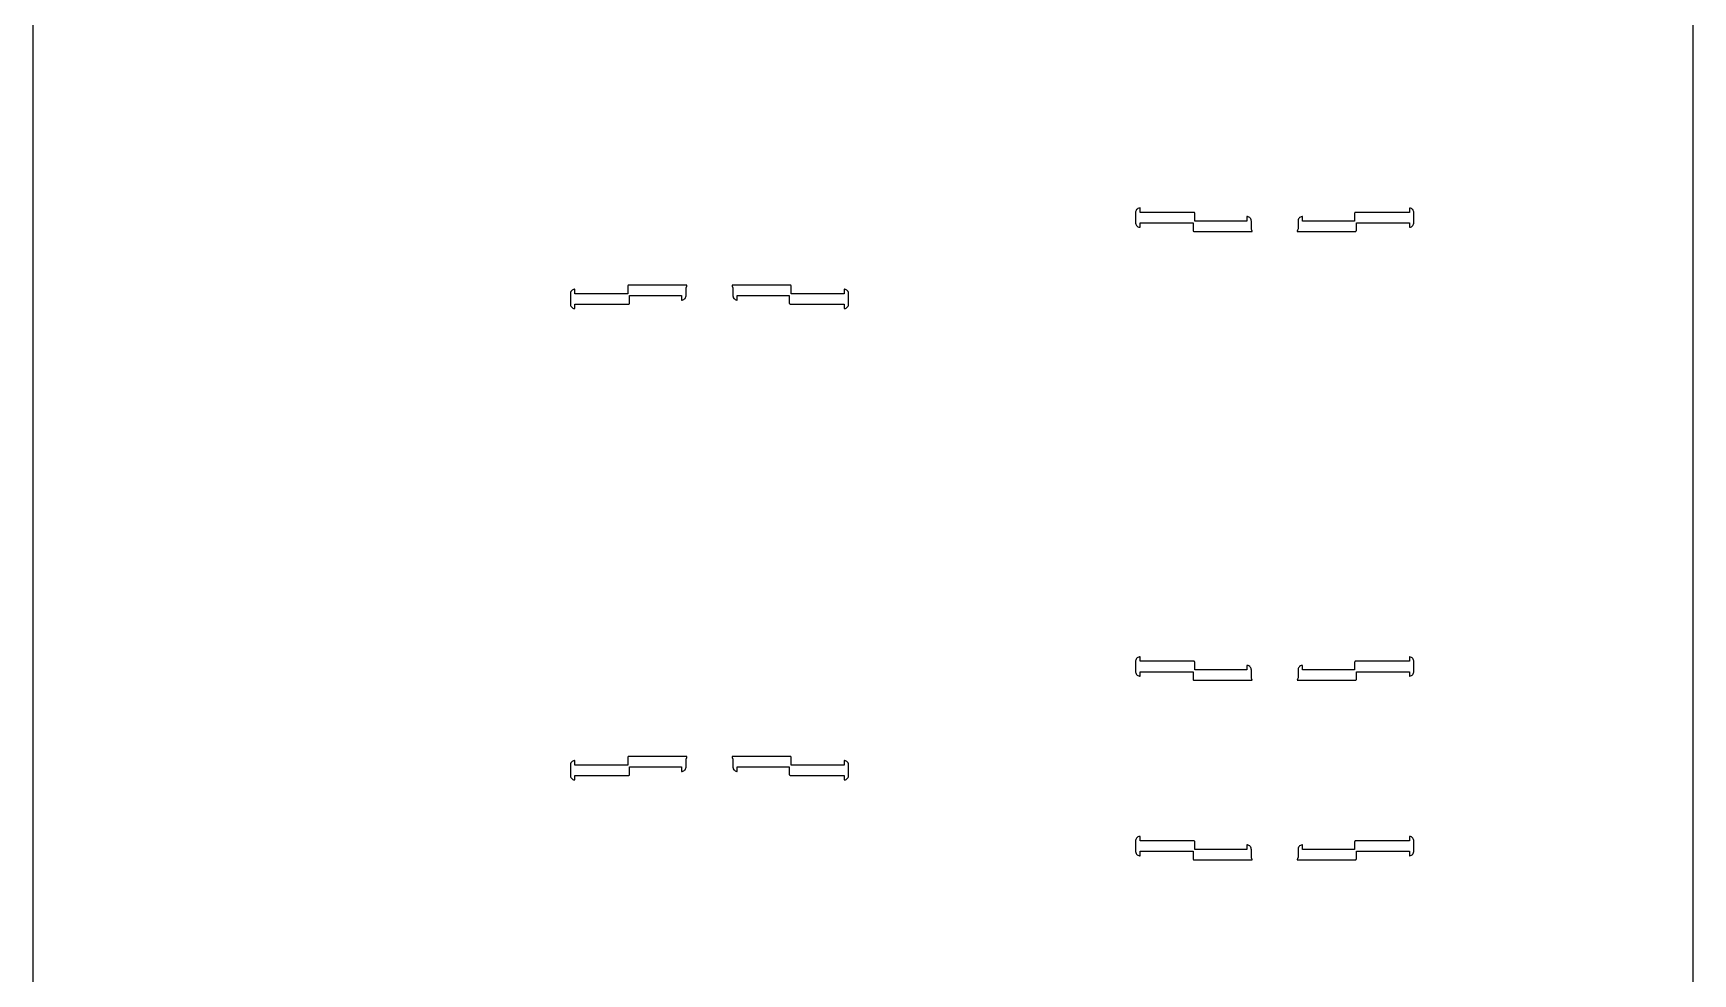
# Model space of a CAD drawing. Header units: millimetres. Extents: x 68 to 252, y 288 to 712.
# Drawn here: x 67.5 to 252.5, y 502.9 to 607.7 of the extents above; entities that cross this region are included whole.
import ezdxf

# ---------------------------------------------------------------- set-up
doc = ezdxf.new("R2010")
doc.units = ezdxf.units.MM

msp = doc.modelspace()

# ---------------------------------------------------------------- linework, layer by layer
for p, q in [((67.55, 287.55), (67.55, 712.45)), ((252.45, 712.45), (252.45, 287.55)), ((190.48, 588.03), (190.43, 587.95)), ((190.55, 588.1), (190.48, 588.03)), ((190.48, 588.03), (190.48, 588.03)), ((190.63, 588.16), (190.55, 588.1)), ((190.55, 588.1), (190.55, 588.1)), ((190.72, 588.19), (190.63, 588.16)), ((190.63, 588.16), (190.63, 588.16)), ((190.82, 588.21), (190.72, 588.19)), ((190.72, 588.19), (190.72, 588.19)), ((190.87, 588.22), (190.82, 588.21)), ((190.82, 588.21), (190.82, 588.21)), ((190.87, 587.72), (190.87, 588.22)), ((220.92, 588.21), (220.87, 588.22)), ((220.87, 588.22), (220.87, 587.72)), ((221.01, 588.19), (220.92, 588.21)), ((220.92, 588.21), (220.92, 588.21)), ((221.1, 588.16), (221.01, 588.19)), ((221.01, 588.19), (221.01, 588.19)), ((221.18, 588.1), (221.1, 588.16)), ((221.1, 588.16), (221.1, 588.16)), ((221.25, 588.03), (221.18, 588.1)), ((221.18, 588.1), (221.18, 588.1)), ((221.31, 587.95), (221.25, 588.03)), ((221.25, 588.03), (221.25, 588.03)), ((190.39, 587.86), (190.37, 587.77)), ((190.37, 587.77), (190.37, 587.77)), ((190.37, 587.77), (190.37, 587.72)), ((190.37, 587.72), (190.37, 586.57)), ((190.37, 586.57), (190.37, 586.52)), ((190.37, 586.52), (190.37, 586.52)), ((190.37, 586.52), (190.39, 586.42)), ((190.43, 587.95), (190.39, 587.86)), ((190.39, 587.86), (190.39, 587.86)), ((190.39, 586.42), (190.39, 586.42)), ((190.39, 586.42), (190.43, 586.33)), ((190.43, 587.95), (190.43, 587.95)), ((190.43, 586.33), (190.43, 586.33)), ((190.43, 586.33), (190.48, 586.25)), ((190.48, 586.25), (190.48, 586.25)), ((190.48, 586.25), (190.55, 586.18)), ((190.55, 586.18), (190.55, 586.18)), ((190.55, 586.18), (190.63, 586.12)), ((196.87, 587.72), (190.87, 587.72)), ((190.87, 586.07), (190.87, 586.56)), ((190.87, 586.56), (196.77, 586.56)), ((196.77, 586.56), (196.77, 585.71)), ((196.89, 587.72), (196.87, 587.72)), ((196.91, 587.71), (196.89, 587.72)), ((196.92, 587.7), (196.91, 587.71)), ((196.94, 587.69), (196.92, 587.7)), ((196.95, 587.67), (196.94, 587.69)), ((196.96, 587.66), (196.95, 587.67)), ((196.97, 587.64), (196.96, 587.66)), ((196.97, 587.62), (196.97, 587.64)), ((196.97, 586.76), (196.97, 587.62)), ((202.77, 586.76), (196.97, 586.76)), ((202.82, 587.26), (202.77, 587.26)), ((202.77, 587.26), (202.77, 586.76)), ((202.91, 587.24), (202.82, 587.26)), ((202.82, 587.26), (202.82, 587.26)), ((203, 587.2), (202.91, 587.24)), ((202.91, 587.24), (202.91, 587.24)), ((203.08, 587.15), (203, 587.2)), ((203, 587.2), (203, 587.2)), ((203.15, 587.08), (203.08, 587.15)), ((203.08, 587.15), (203.08, 587.15)), ((203.21, 587), (203.15, 587.08)), ((203.15, 587.08), (203.15, 587.08)), ((203.25, 586.91), (203.21, 587)), ((203.21, 587), (203.21, 587)), ((203.26, 586.81), (203.25, 586.91)), ((203.25, 586.91), (203.25, 586.91)), ((203.27, 586.76), (203.26, 586.81)), ((203.26, 586.81), (203.26, 586.81)), ((203.27, 585.88), (203.27, 586.76)), ((208.49, 586.91), (208.47, 586.81)), ((208.47, 586.81), (208.47, 586.81)), ((208.47, 586.81), (208.47, 586.76)), ((208.47, 586.76), (208.47, 585.88)), ((208.53, 587), (208.49, 586.91)), ((208.49, 586.91), (208.49, 586.91)), ((208.58, 587.08), (208.53, 587)), ((208.53, 587), (208.53, 587)), ((208.65, 587.15), (208.58, 587.08)), ((208.58, 587.08), (208.58, 587.08)), ((208.73, 587.2), (208.65, 587.15)), ((208.65, 587.15), (208.65, 587.15)), ((208.82, 587.24), (208.73, 587.2)), ((208.73, 587.2), (208.73, 587.2)), ((208.92, 587.26), (208.82, 587.24)), ((208.82, 587.24), (208.82, 587.24)), ((208.97, 587.26), (208.92, 587.26)), ((208.92, 587.26), (208.92, 587.26)), ((208.97, 586.76), (208.97, 587.26)), ((214.77, 586.76), (208.97, 586.76)), ((214.78, 587.66), (214.77, 587.64)), ((214.77, 587.64), (214.77, 587.62)), ((214.77, 587.62), (214.77, 586.76)), ((214.79, 587.67), (214.78, 587.66)), ((214.8, 587.69), (214.79, 587.67)), ((214.81, 587.7), (214.8, 587.69)), ((214.83, 587.71), (214.81, 587.7)), ((214.85, 587.72), (214.83, 587.71)), ((214.87, 587.72), (214.85, 587.72)), ((220.87, 587.72), (214.87, 587.72)), ((214.97, 585.71), (214.97, 586.56)), ((214.97, 586.56), (220.87, 586.56)), ((220.87, 586.56), (220.87, 586.07)), ((220.87, 586.56), (220.87, 586.56)), ((221.1, 586.12), (221.18, 586.18)), ((221.18, 586.18), (221.25, 586.25)), ((221.18, 586.18), (221.18, 586.18)), ((221.25, 586.25), (221.31, 586.33)), ((221.25, 586.25), (221.25, 586.25)), ((221.35, 587.86), (221.31, 587.95)), ((221.31, 587.95), (221.31, 587.95)), ((221.31, 586.33), (221.35, 586.42)), ((221.31, 586.33), (221.31, 586.33)), ((221.36, 587.77), (221.35, 587.86)), ((221.35, 587.86), (221.35, 587.86)), ((221.35, 586.42), (221.36, 586.52)), ((221.35, 586.42), (221.35, 586.42)), ((221.37, 587.72), (221.36, 587.77)), ((221.36, 587.77), (221.36, 587.77)), ((221.36, 586.52), (221.37, 586.57)), ((221.36, 586.52), (221.36, 586.52)), ((221.37, 586.57), (221.37, 587.72)), ((190.63, 586.12), (190.63, 586.12)), ((190.63, 586.12), (190.72, 586.09)), ((190.72, 586.09), (190.72, 586.09)), ((190.72, 586.09), (190.82, 586.07)), ((190.82, 586.07), (190.82, 586.07)), ((190.82, 586.07), (190.87, 586.07)), ((190.87, 586.07), (190.87, 586.07)), ((196.77, 585.71), (196.77, 585.69)), ((196.77, 585.69), (196.78, 585.67)), ((196.78, 585.67), (196.79, 585.66)), ((196.79, 585.66), (196.8, 585.64)), ((196.8, 585.64), (196.81, 585.63)), ((196.81, 585.63), (196.83, 585.62)), ((196.83, 585.62), (196.85, 585.61)), ((196.85, 585.61), (196.87, 585.61)), ((196.87, 585.61), (203.35, 585.61)), ((203.3, 585.82), (203.27, 585.88)), ((203.27, 585.88), (203.27, 585.88)), ((203.27, 585.88), (203.27, 585.88)), ((203.27, 585.88), (203.27, 585.88)), ((203.33, 585.73), (203.3, 585.82)), ((203.3, 585.82), (203.3, 585.82)), ((203.35, 585.63), (203.33, 585.73)), ((203.33, 585.73), (203.33, 585.73)), ((203.35, 585.61), (203.35, 585.63)), ((203.35, 585.63), (203.35, 585.63)), ((203.35, 585.61), (203.35, 585.61)), ((208.4, 585.73), (208.39, 585.63)), ((208.39, 585.63), (208.39, 585.63)), ((208.39, 585.63), (208.39, 585.61)), ((208.39, 585.61), (208.39, 585.61)), ((208.39, 585.61), (214.87, 585.61)), ((208.43, 585.82), (208.4, 585.73)), ((208.4, 585.73), (208.4, 585.73)), ((208.47, 585.88), (208.43, 585.82)), ((208.43, 585.82), (208.43, 585.82)), ((208.47, 585.88), (208.47, 585.88)), ((208.47, 585.88), (208.47, 585.88)), ((208.47, 585.88), (208.47, 585.88)), ((214.87, 585.61), (214.89, 585.61)), ((214.89, 585.61), (214.91, 585.62)), ((214.91, 585.62), (214.92, 585.63)), ((214.92, 585.63), (214.94, 585.64)), ((214.94, 585.64), (214.95, 585.66)), ((214.95, 585.66), (214.96, 585.67)), ((214.96, 585.67), (214.97, 585.69)), ((214.97, 585.69), (214.97, 585.71)), ((220.87, 586.07), (220.92, 586.07)), ((220.92, 586.07), (221.01, 586.09)), ((220.92, 586.07), (220.92, 586.07)), ((221.01, 586.09), (221.1, 586.12)), ((221.01, 586.09), (221.01, 586.09)), ((221.1, 586.12), (221.1, 586.12)), ((127.42, 578.8), (127.4, 578.71)), ((127.45, 578.9), (127.42, 578.8)), ((127.42, 578.8), (127.42, 578.8)), ((127.51, 578.98), (127.45, 578.9)), ((127.45, 578.9), (127.45, 578.9)), ((127.58, 579.05), (127.51, 578.98)), ((127.51, 578.98), (127.51, 578.98)), ((127.66, 579.1), (127.58, 579.05)), ((127.58, 579.05), (127.58, 579.05)), ((127.75, 579.14), (127.66, 579.1)), ((127.66, 579.1), (127.66, 579.1)), ((127.85, 579.16), (127.75, 579.14)), ((127.75, 579.14), (127.75, 579.14)), ((127.89, 579.16), (127.85, 579.16)), ((127.85, 579.16), (127.85, 579.16)), ((127.89, 578.66), (127.89, 579.16)), ((133.8, 579.53), (133.79, 579.51)), ((133.79, 579.51), (133.79, 578.66)), ((133.81, 579.57), (133.8, 579.55)), ((133.8, 579.55), (133.8, 579.53)), ((133.82, 579.58), (133.81, 579.57)), ((133.84, 579.6), (133.82, 579.58)), ((133.86, 579.61), (133.84, 579.6)), ((133.88, 579.61), (133.86, 579.61)), ((133.89, 579.61), (133.88, 579.61)), ((140.37, 579.61), (133.89, 579.61)), ((140.29, 579.34), (140.33, 579.41)), ((140.29, 578.46), (140.29, 579.34)), ((140.29, 579.34), (140.29, 579.34)), ((140.29, 579.34), (140.29, 579.34)), ((140.29, 579.34), (140.29, 579.34)), ((140.33, 579.41), (140.36, 579.5)), ((140.33, 579.41), (140.33, 579.41)), ((140.36, 579.5), (140.37, 579.59)), ((140.36, 579.5), (140.36, 579.5)), ((140.37, 579.59), (140.37, 579.61)), ((140.37, 579.61), (140.37, 579.61)), ((140.37, 579.59), (140.37, 579.59)), ((151.89, 579.61), (145.42, 579.61)), ((145.42, 579.61), (145.42, 579.61)), ((145.42, 579.61), (145.42, 579.59)), ((145.42, 579.59), (145.42, 579.59)), ((145.42, 579.59), (145.43, 579.5)), ((145.43, 579.5), (145.43, 579.5)), ((145.43, 579.5), (145.46, 579.41)), ((145.46, 579.41), (145.46, 579.41)), ((145.46, 579.41), (145.5, 579.34)), ((145.5, 579.34), (145.5, 579.34)), ((145.5, 579.34), (145.5, 579.34)), ((145.5, 579.34), (145.5, 579.34)), ((145.5, 579.34), (145.5, 578.46)), ((151.91, 579.61), (151.89, 579.61)), ((151.93, 579.61), (151.91, 579.61)), ((151.95, 579.6), (151.93, 579.61)), ((151.97, 579.58), (151.95, 579.6)), ((151.98, 579.57), (151.97, 579.58)), ((151.99, 579.55), (151.98, 579.57)), ((151.99, 579.53), (151.99, 579.55)), ((151.99, 579.51), (151.99, 579.53)), ((151.99, 578.66), (151.99, 579.51)), ((157.94, 579.16), (157.89, 579.16)), ((157.89, 579.16), (157.89, 578.66)), ((158.04, 579.14), (157.94, 579.16)), ((157.94, 579.16), (157.94, 579.16)), ((158.13, 579.1), (158.04, 579.14)), ((158.04, 579.14), (158.04, 579.14)), ((158.21, 579.05), (158.13, 579.1)), ((158.13, 579.1), (158.13, 579.1)), ((158.28, 578.98), (158.21, 579.05)), ((158.21, 579.05), (158.21, 579.05)), ((158.33, 578.9), (158.28, 578.98)), ((158.28, 578.98), (158.28, 578.98)), ((158.37, 578.8), (158.33, 578.9)), ((158.33, 578.9), (158.33, 578.9)), ((158.39, 578.71), (158.37, 578.8)), ((158.37, 578.8), (158.37, 578.8)), ((127.4, 578.71), (127.4, 578.71)), ((127.4, 578.71), (127.4, 578.66)), ((127.4, 578.66), (127.4, 577.51)), ((127.4, 577.51), (127.4, 577.46)), ((127.4, 577.46), (127.4, 577.46)), ((127.4, 577.46), (127.42, 577.36)), ((127.42, 577.36), (127.42, 577.36)), ((127.42, 577.36), (127.45, 577.27)), ((127.45, 577.27), (127.45, 577.27)), ((127.45, 577.27), (127.51, 577.19)), ((127.51, 577.19), (127.51, 577.19)), ((127.51, 577.19), (127.58, 577.12)), ((127.58, 577.12), (127.58, 577.12)), ((127.58, 577.12), (127.66, 577.07)), ((127.66, 577.07), (127.66, 577.07)), ((127.66, 577.07), (127.75, 577.03)), ((127.75, 577.03), (127.75, 577.03)), ((127.75, 577.03), (127.85, 577.01)), ((127.85, 577.01), (127.85, 577.01)), ((127.85, 577.01), (127.89, 577.01)), ((133.79, 578.66), (127.89, 578.66)), ((127.89, 577.01), (127.89, 577.51)), ((127.89, 577.51), (133.89, 577.51)), ((127.89, 577.01), (127.89, 577.01)), ((133.89, 577.51), (133.91, 577.51)), ((133.91, 577.51), (133.93, 577.52)), ((133.93, 577.52), (133.95, 577.53)), ((133.95, 577.53), (133.97, 577.54)), ((133.97, 577.54), (133.98, 577.55)), ((133.98, 577.55), (133.99, 577.57)), ((133.99, 577.61), (133.99, 578.46)), ((133.99, 578.46), (139.79, 578.46)), ((133.99, 577.59), (133.99, 577.61)), ((133.99, 577.57), (133.99, 577.59)), ((139.79, 578.46), (139.79, 577.96)), ((139.79, 577.96), (139.84, 577.96)), ((139.84, 577.96), (139.94, 577.98)), ((139.84, 577.96), (139.84, 577.96)), ((139.94, 577.98), (140.03, 578.02)), ((139.94, 577.98), (139.94, 577.98)), ((140.03, 578.02), (140.11, 578.08)), ((140.03, 578.02), (140.03, 578.02)), ((140.11, 578.08), (140.18, 578.14)), ((140.11, 578.08), (140.11, 578.08)), ((140.18, 578.14), (140.23, 578.23)), ((140.18, 578.14), (140.18, 578.14)), ((140.23, 578.23), (140.27, 578.32)), ((140.23, 578.23), (140.23, 578.23)), ((140.27, 578.32), (140.29, 578.41)), ((140.27, 578.32), (140.27, 578.32)), ((140.29, 578.41), (140.29, 578.46)), ((140.29, 578.41), (140.29, 578.41)), ((145.5, 578.46), (145.5, 578.41)), ((145.5, 578.41), (145.5, 578.41)), ((145.5, 578.41), (145.52, 578.32)), ((145.52, 578.32), (145.52, 578.32)), ((145.52, 578.32), (145.55, 578.23)), ((145.55, 578.23), (145.55, 578.23)), ((145.55, 578.23), (145.61, 578.14)), ((145.61, 578.14), (145.61, 578.14)), ((145.61, 578.14), (145.68, 578.08)), ((145.68, 578.08), (145.68, 578.08)), ((145.68, 578.08), (145.76, 578.02)), ((145.76, 578.02), (145.76, 578.02)), ((145.76, 578.02), (145.85, 577.98)), ((145.85, 577.98), (145.85, 577.98)), ((145.85, 577.98), (145.95, 577.96)), ((145.95, 577.96), (145.95, 577.96)), ((145.95, 577.96), (145.99, 577.96)), ((145.99, 577.96), (145.99, 578.46)), ((145.99, 578.46), (151.79, 578.46)), ((151.79, 578.46), (151.79, 577.61)), ((151.79, 577.61), (151.8, 577.59)), ((151.8, 577.59), (151.8, 577.57)), ((151.8, 577.57), (151.81, 577.55)), ((151.81, 577.55), (151.82, 577.54)), ((151.82, 577.54), (151.84, 577.53)), ((151.84, 577.53), (151.86, 577.52)), ((151.86, 577.52), (151.88, 577.51)), ((151.88, 577.51), (151.89, 577.51)), ((151.89, 577.51), (157.89, 577.51)), ((157.89, 578.66), (151.99, 578.66)), ((157.89, 577.51), (157.89, 577.01)), ((157.89, 577.51), (157.89, 577.51)), ((157.89, 577.01), (157.94, 577.01)), ((157.94, 577.01), (158.04, 577.03)), ((157.94, 577.01), (157.94, 577.01)), ((158.04, 577.03), (158.13, 577.07)), ((158.04, 577.03), (158.04, 577.03)), ((158.13, 577.07), (158.21, 577.12)), ((158.13, 577.07), (158.13, 577.07)), ((158.21, 577.12), (158.28, 577.19)), ((158.21, 577.12), (158.21, 577.12)), ((158.28, 577.19), (158.33, 577.27)), ((158.28, 577.19), (158.28, 577.19)), ((158.33, 577.27), (158.37, 577.36)), ((158.33, 577.27), (158.33, 577.27)), ((158.37, 577.36), (158.39, 577.46)), ((158.37, 577.36), (158.37, 577.36)), ((158.39, 578.66), (158.39, 578.71)), ((158.39, 578.71), (158.39, 578.71)), ((158.39, 577.51), (158.39, 578.66)), ((158.39, 577.46), (158.39, 577.51)), ((158.39, 577.46), (158.39, 577.46)), ((190.55, 538.1), (190.48, 538.03)), ((190.63, 538.16), (190.55, 538.1)), ((190.55, 538.1), (190.55, 538.1)), ((190.72, 538.19), (190.63, 538.16)), ((190.63, 538.16), (190.63, 538.16)), ((190.82, 538.21), (190.72, 538.19)), ((190.72, 538.19), (190.72, 538.19)), ((190.87, 538.22), (190.82, 538.21)), ((190.82, 538.21), (190.82, 538.21)), ((190.87, 537.72), (190.87, 538.22)), ((220.92, 538.21), (220.87, 538.22)), ((220.87, 538.22), (220.87, 537.72)), ((221.01, 538.19), (220.92, 538.21)), ((220.92, 538.21), (220.92, 538.21)), ((221.1, 538.16), (221.01, 538.19)), ((221.01, 538.19), (221.01, 538.19)), ((221.18, 538.1), (221.1, 538.16)), ((221.1, 538.16), (221.1, 538.16)), ((221.25, 538.03), (221.18, 538.1)), ((221.18, 538.1), (221.18, 538.1)), ((190.39, 537.86), (190.37, 537.77)), ((190.37, 537.77), (190.37, 537.77)), ((190.37, 537.77), (190.37, 537.72)), ((190.37, 537.72), (190.37, 536.57)), ((190.37, 536.57), (190.37, 536.52)), ((190.37, 536.52), (190.37, 536.52)), ((190.37, 536.52), (190.39, 536.42)), ((190.43, 537.95), (190.39, 537.86)), ((190.39, 537.86), (190.39, 537.86)), ((190.39, 536.42), (190.39, 536.42)), ((190.39, 536.42), (190.43, 536.33)), ((190.48, 538.03), (190.43, 537.95)), ((190.43, 537.95), (190.43, 537.95)), ((190.43, 536.33), (190.43, 536.33)), ((190.43, 536.33), (190.48, 536.25)), ((190.48, 538.03), (190.48, 538.03)), ((190.48, 536.25), (190.48, 536.25)), ((190.48, 536.25), (190.55, 536.18)), ((196.87, 537.72), (190.87, 537.72)), ((190.87, 536.07), (190.87, 536.56)), ((190.87, 536.56), (196.77, 536.56)), ((196.77, 536.56), (196.77, 535.71)), ((196.89, 537.72), (196.87, 537.72)), ((196.91, 537.71), (196.89, 537.72)), ((196.92, 537.7), (196.91, 537.71)), ((196.94, 537.69), (196.92, 537.7)), ((196.95, 537.67), (196.94, 537.69)), ((196.96, 537.66), (196.95, 537.67)), ((196.97, 537.64), (196.96, 537.66)), ((196.97, 537.62), (196.97, 537.64)), ((196.97, 536.76), (196.97, 537.62)), ((202.77, 536.76), (196.97, 536.76)), ((202.82, 537.26), (202.77, 537.26)), ((202.77, 537.26), (202.77, 536.76)), ((202.91, 537.24), (202.82, 537.26)), ((202.82, 537.26), (202.82, 537.26)), ((203, 537.2), (202.91, 537.24)), ((202.91, 537.24), (202.91, 537.24)), ((203.08, 537.15), (203, 537.2)), ((203, 537.2), (203, 537.2)), ((203.15, 537.08), (203.08, 537.15)), ((203.08, 537.15), (203.08, 537.15)), ((203.21, 537), (203.15, 537.08)), ((203.15, 537.08), (203.15, 537.08)), ((203.25, 536.91), (203.21, 537)), ((203.21, 537), (203.21, 537)), ((203.26, 536.81), (203.25, 536.91)), ((203.25, 536.91), (203.25, 536.91)), ((203.27, 536.76), (203.26, 536.81)), ((203.26, 536.81), (203.26, 536.81)), ((203.27, 535.88), (203.27, 536.76)), ((208.49, 536.91), (208.47, 536.81)), ((208.47, 536.81), (208.47, 536.81)), ((208.47, 536.81), (208.47, 536.76)), ((208.47, 536.76), (208.47, 535.88)), ((208.53, 537), (208.49, 536.91)), ((208.49, 536.91), (208.49, 536.91)), ((208.58, 537.08), (208.53, 537)), ((208.53, 537), (208.53, 537)), ((208.65, 537.15), (208.58, 537.08)), ((208.58, 537.08), (208.58, 537.08)), ((208.73, 537.2), (208.65, 537.15)), ((208.65, 537.15), (208.65, 537.15)), ((208.82, 537.24), (208.73, 537.2)), ((208.73, 537.2), (208.73, 537.2)), ((208.92, 537.26), (208.82, 537.24)), ((208.82, 537.24), (208.82, 537.24)), ((208.97, 537.26), (208.92, 537.26)), ((208.92, 537.26), (208.92, 537.26)), ((208.97, 536.76), (208.97, 537.26)), ((214.77, 536.76), (208.97, 536.76)), ((214.78, 537.66), (214.77, 537.64)), ((214.77, 537.64), (214.77, 537.62)), ((214.77, 537.62), (214.77, 536.76)), ((214.79, 537.67), (214.78, 537.66)), ((214.8, 537.69), (214.79, 537.67)), ((214.81, 537.7), (214.8, 537.69)), ((214.83, 537.71), (214.81, 537.7)), ((214.85, 537.72), (214.83, 537.71)), ((214.87, 537.72), (214.85, 537.72)), ((220.87, 537.72), (214.87, 537.72)), ((214.97, 535.71), (214.97, 536.56)), ((214.97, 536.56), (220.87, 536.56)), ((220.87, 536.56), (220.87, 536.07)), ((220.87, 536.56), (220.87, 536.56)), ((221.18, 536.18), (221.25, 536.25)), ((221.31, 537.95), (221.25, 538.03)), ((221.25, 538.03), (221.25, 538.03)), ((221.25, 536.25), (221.31, 536.33)), ((221.25, 536.25), (221.25, 536.25)), ((221.35, 537.86), (221.31, 537.95)), ((221.31, 537.95), (221.31, 537.95)), ((221.31, 536.33), (221.35, 536.42)), ((221.31, 536.33), (221.31, 536.33)), ((221.36, 537.77), (221.35, 537.86)), ((221.35, 537.86), (221.35, 537.86)), ((221.35, 536.42), (221.36, 536.52)), ((221.35, 536.42), (221.35, 536.42)), ((221.37, 537.72), (221.36, 537.77)), ((221.36, 537.77), (221.36, 537.77)), ((221.36, 536.52), (221.37, 536.57)), ((221.36, 536.52), (221.36, 536.52)), ((221.37, 536.57), (221.37, 537.72)), ((190.55, 536.18), (190.55, 536.18)), ((190.55, 536.18), (190.63, 536.12)), ((190.63, 536.12), (190.63, 536.12)), ((190.63, 536.12), (190.72, 536.09)), ((190.72, 536.09), (190.72, 536.09)), ((190.72, 536.09), (190.82, 536.07)), ((190.82, 536.07), (190.82, 536.07)), ((190.82, 536.07), (190.87, 536.07)), ((190.87, 536.07), (190.87, 536.07)), ((196.77, 535.71), (196.77, 535.69)), ((196.77, 535.69), (196.78, 535.67)), ((196.78, 535.67), (196.79, 535.66)), ((196.79, 535.66), (196.8, 535.64)), ((196.8, 535.64), (196.81, 535.63)), ((196.81, 535.63), (196.83, 535.62)), ((196.83, 535.62), (196.85, 535.61)), ((196.85, 535.61), (196.87, 535.61)), ((196.87, 535.61), (203.35, 535.61)), ((203.3, 535.82), (203.27, 535.88)), ((203.27, 535.88), (203.27, 535.88)), ((203.27, 535.88), (203.27, 535.88)), ((203.27, 535.88), (203.27, 535.88)), ((203.33, 535.73), (203.3, 535.82)), ((203.3, 535.82), (203.3, 535.82)), ((203.35, 535.63), (203.33, 535.73)), ((203.33, 535.73), (203.33, 535.73)), ((203.35, 535.61), (203.35, 535.63)), ((203.35, 535.63), (203.35, 535.63)), ((203.35, 535.61), (203.35, 535.61)), ((208.4, 535.73), (208.39, 535.63)), ((208.39, 535.63), (208.39, 535.63)), ((208.39, 535.63), (208.39, 535.61)), ((208.39, 535.61), (208.39, 535.61)), ((208.39, 535.61), (214.87, 535.61)), ((208.43, 535.82), (208.4, 535.73)), ((208.4, 535.73), (208.4, 535.73)), ((208.47, 535.88), (208.43, 535.82)), ((208.43, 535.82), (208.43, 535.82)), ((208.47, 535.88), (208.47, 535.88)), ((208.47, 535.88), (208.47, 535.88)), ((208.47, 535.88), (208.47, 535.88)), ((214.87, 535.61), (214.89, 535.61)), ((214.89, 535.61), (214.91, 535.62)), ((214.91, 535.62), (214.92, 535.63)), ((214.92, 535.63), (214.94, 535.64)), ((214.94, 535.64), (214.95, 535.66)), ((214.95, 535.66), (214.96, 535.67)), ((214.96, 535.67), (214.97, 535.69)), ((214.97, 535.69), (214.97, 535.71)), ((220.87, 536.07), (220.92, 536.07)), ((220.92, 536.07), (221.01, 536.09)), ((220.92, 536.07), (220.92, 536.07)), ((221.01, 536.09), (221.1, 536.12)), ((221.01, 536.09), (221.01, 536.09)), ((221.1, 536.12), (221.18, 536.18)), ((221.1, 536.12), (221.1, 536.12)), ((221.18, 536.18), (221.18, 536.18)), ((133.8, 527.03), (133.79, 527.01)), ((133.79, 527.01), (133.79, 526.16)), ((133.81, 527.07), (133.8, 527.05)), ((133.8, 527.05), (133.8, 527.03)), ((133.82, 527.08), (133.81, 527.07)), ((133.84, 527.1), (133.82, 527.08)), ((133.86, 527.11), (133.84, 527.1)), ((133.88, 527.11), (133.86, 527.11)), ((133.89, 527.11), (133.88, 527.11)), ((140.37, 527.11), (133.89, 527.11)), ((140.33, 526.91), (140.36, 527)), ((140.36, 527), (140.37, 527.09)), ((140.36, 527), (140.36, 527)), ((140.37, 527.09), (140.37, 527.11)), ((140.37, 527.11), (140.37, 527.11)), ((140.37, 527.11), (140.37, 527.11)), ((140.37, 527.09), (140.37, 527.09)), ((151.89, 527.11), (145.42, 527.11)), ((145.42, 527.11), (145.42, 527.11)), ((145.42, 527.11), (145.42, 527.09)), ((145.42, 527.09), (145.42, 527.09)), ((145.42, 527.09), (145.43, 527)), ((145.43, 527), (145.43, 527)), ((145.43, 527), (145.46, 526.91)), ((151.91, 527.11), (151.89, 527.11)), ((151.93, 527.11), (151.91, 527.11)), ((151.95, 527.1), (151.93, 527.11)), ((151.97, 527.08), (151.95, 527.1)), ((151.98, 527.07), (151.97, 527.08)), ((151.99, 527.05), (151.98, 527.07)), ((151.99, 527.03), (151.99, 527.05)), ((151.99, 527.01), (151.99, 527.03)), ((151.99, 526.16), (151.99, 527.01)), ((127.42, 526.3), (127.4, 526.21)), ((127.4, 526.21), (127.4, 526.21)), ((127.4, 526.21), (127.4, 526.16)), ((127.4, 526.16), (127.4, 525.01)), ((127.45, 526.4), (127.42, 526.3)), ((127.42, 526.3), (127.42, 526.3)), ((127.51, 526.48), (127.45, 526.4)), ((127.45, 526.4), (127.45, 526.4)), ((127.58, 526.55), (127.51, 526.48)), ((127.51, 526.48), (127.51, 526.48)), ((127.66, 526.6), (127.58, 526.55)), ((127.58, 526.55), (127.58, 526.55)), ((127.75, 526.64), (127.66, 526.6)), ((127.66, 526.6), (127.66, 526.6)), ((127.85, 526.66), (127.75, 526.64)), ((127.75, 526.64), (127.75, 526.64)), ((127.89, 526.66), (127.85, 526.66)), ((127.85, 526.66), (127.85, 526.66)), ((127.89, 526.16), (127.89, 526.66)), ((133.79, 526.16), (127.89, 526.16)), ((133.99, 525.11), (133.99, 525.96)), ((133.99, 525.96), (139.79, 525.96)), ((139.79, 525.96), (139.79, 525.46)), ((139.79, 525.46), (139.84, 525.46)), ((139.84, 525.46), (139.94, 525.48)), ((139.84, 525.46), (139.84, 525.46)), ((139.94, 525.48), (140.03, 525.52)), ((139.94, 525.48), (139.94, 525.48)), ((140.03, 525.52), (140.11, 525.58)), ((140.03, 525.52), (140.03, 525.52)), ((140.11, 525.58), (140.18, 525.64)), ((140.11, 525.58), (140.11, 525.58)), ((140.18, 525.64), (140.23, 525.73)), ((140.18, 525.64), (140.18, 525.64)), ((140.23, 525.73), (140.27, 525.82)), ((140.23, 525.73), (140.23, 525.73)), ((140.27, 525.82), (140.29, 525.91)), ((140.27, 525.82), (140.27, 525.82)), ((140.29, 526.84), (140.33, 526.91)), ((140.29, 525.96), (140.29, 526.84)), ((140.29, 526.84), (140.29, 526.84)), ((140.29, 526.84), (140.29, 526.84)), ((140.29, 526.84), (140.29, 526.84)), ((140.29, 525.91), (140.29, 525.96)), ((140.29, 525.91), (140.29, 525.91)), ((140.33, 526.91), (140.33, 526.91)), ((145.46, 526.91), (145.46, 526.91)), ((145.46, 526.91), (145.5, 526.84)), ((145.5, 526.84), (145.5, 526.84)), ((145.5, 526.84), (145.5, 526.84)), ((145.5, 526.84), (145.5, 526.84)), ((145.5, 526.84), (145.5, 525.96)), ((145.5, 525.96), (145.5, 525.91)), ((145.5, 525.91), (145.5, 525.91)), ((145.5, 525.91), (145.52, 525.82)), ((145.52, 525.82), (145.52, 525.82)), ((145.52, 525.82), (145.55, 525.73)), ((145.55, 525.73), (145.55, 525.73)), ((145.55, 525.73), (145.61, 525.64)), ((145.61, 525.64), (145.61, 525.64)), ((145.61, 525.64), (145.68, 525.58)), ((145.68, 525.58), (145.68, 525.58)), ((145.68, 525.58), (145.76, 525.52)), ((145.76, 525.52), (145.76, 525.52)), ((145.76, 525.52), (145.85, 525.48)), ((145.85, 525.48), (145.85, 525.48)), ((145.85, 525.48), (145.95, 525.46)), ((145.95, 525.46), (145.95, 525.46)), ((145.95, 525.46), (145.99, 525.46)), ((145.99, 525.46), (145.99, 525.96)), ((145.99, 525.96), (151.79, 525.96)), ((151.79, 525.96), (151.79, 525.11)), ((157.89, 526.16), (151.99, 526.16)), ((157.89, 526.66), (157.89, 526.16)), ((157.94, 526.66), (157.89, 526.66)), ((157.89, 526.66), (157.89, 526.66)), ((158.04, 526.64), (157.94, 526.66)), ((157.94, 526.66), (157.94, 526.66)), ((158.13, 526.6), (158.04, 526.64)), ((158.04, 526.64), (158.04, 526.64)), ((158.21, 526.55), (158.13, 526.6)), ((158.13, 526.6), (158.13, 526.6)), ((158.28, 526.48), (158.21, 526.55)), ((158.21, 526.55), (158.21, 526.55)), ((158.33, 526.4), (158.28, 526.48)), ((158.28, 526.48), (158.28, 526.48)), ((158.37, 526.3), (158.33, 526.4)), ((158.33, 526.4), (158.33, 526.4)), ((158.39, 526.21), (158.37, 526.3)), ((158.37, 526.3), (158.37, 526.3)), ((158.39, 526.16), (158.39, 526.21)), ((158.39, 526.21), (158.39, 526.21)), ((158.39, 525.01), (158.39, 526.16)), ((127.4, 525.01), (127.4, 524.96)), ((127.4, 524.96), (127.4, 524.96)), ((127.4, 524.96), (127.42, 524.86)), ((127.42, 524.86), (127.42, 524.86)), ((127.42, 524.86), (127.45, 524.77)), ((127.45, 524.77), (127.45, 524.77)), ((127.45, 524.77), (127.51, 524.69)), ((127.51, 524.69), (127.51, 524.69)), ((127.51, 524.69), (127.58, 524.62)), ((127.58, 524.62), (127.58, 524.62)), ((127.58, 524.62), (127.66, 524.57)), ((127.66, 524.57), (127.66, 524.57)), ((127.66, 524.57), (127.75, 524.53)), ((127.75, 524.53), (127.75, 524.53)), ((127.75, 524.53), (127.85, 524.51)), ((127.85, 524.51), (127.85, 524.51)), ((127.85, 524.51), (127.89, 524.51)), ((127.89, 524.51), (127.89, 525.01)), ((127.89, 525.01), (133.89, 525.01)), ((133.89, 525.01), (133.91, 525.01)), ((133.91, 525.01), (133.93, 525.02)), ((133.93, 525.02), (133.95, 525.03)), ((133.95, 525.03), (133.97, 525.04)), ((133.97, 525.04), (133.98, 525.05)), ((133.98, 525.05), (133.99, 525.07)), ((133.99, 525.09), (133.99, 525.11)), ((133.99, 525.07), (133.99, 525.09)), ((151.79, 525.11), (151.8, 525.09)), ((151.8, 525.09), (151.8, 525.07)), ((151.8, 525.07), (151.81, 525.05)), ((151.81, 525.05), (151.82, 525.04)), ((151.82, 525.04), (151.84, 525.03)), ((151.84, 525.03), (151.86, 525.02)), ((151.86, 525.02), (151.88, 525.01)), ((151.88, 525.01), (151.89, 525.01)), ((151.89, 525.01), (157.89, 525.01)), ((157.89, 525.01), (157.89, 524.51)), ((157.89, 524.51), (157.94, 524.51)), ((157.94, 524.51), (158.04, 524.53)), ((157.94, 524.51), (157.94, 524.51)), ((158.04, 524.53), (158.13, 524.57)), ((158.04, 524.53), (158.04, 524.53)), ((158.13, 524.57), (158.21, 524.62)), ((158.13, 524.57), (158.13, 524.57)), ((158.21, 524.62), (158.28, 524.69)), ((158.21, 524.62), (158.21, 524.62)), ((158.28, 524.69), (158.33, 524.77)), ((158.28, 524.69), (158.28, 524.69)), ((158.33, 524.77), (158.37, 524.86)), ((158.33, 524.77), (158.33, 524.77)), ((158.37, 524.86), (158.39, 524.96)), ((158.37, 524.86), (158.37, 524.86)), ((158.39, 524.96), (158.39, 525.01)), ((158.39, 524.96), (158.39, 524.96)), ((190.39, 517.86), (190.37, 517.77)), ((190.37, 517.77), (190.37, 517.77)), ((190.37, 517.77), (190.37, 517.72)), ((190.43, 517.95), (190.39, 517.86)), ((190.39, 517.86), (190.39, 517.86)), ((190.48, 518.03), (190.43, 517.95)), ((190.43, 517.95), (190.43, 517.95)), ((190.55, 518.1), (190.48, 518.03)), ((190.48, 518.03), (190.48, 518.03)), ((190.63, 518.16), (190.55, 518.1)), ((190.55, 518.1), (190.55, 518.1)), ((190.72, 518.19), (190.63, 518.16)), ((190.63, 518.16), (190.63, 518.16)), ((190.82, 518.21), (190.72, 518.19)), ((190.72, 518.19), (190.72, 518.19)), ((190.87, 518.22), (190.82, 518.21)), ((190.82, 518.21), (190.82, 518.21)), ((190.87, 517.72), (190.87, 518.22)), ((220.87, 518.22), (220.87, 517.72)), ((220.92, 518.21), (220.87, 518.22)), ((220.87, 518.22), (220.87, 518.22)), ((221.01, 518.19), (220.92, 518.21)), ((220.92, 518.21), (220.92, 518.21)), ((221.1, 518.16), (221.01, 518.19)), ((221.01, 518.19), (221.01, 518.19)), ((221.18, 518.1), (221.1, 518.16)), ((221.1, 518.16), (221.1, 518.16)), ((221.25, 518.03), (221.18, 518.1)), ((221.18, 518.1), (221.18, 518.1)), ((221.31, 517.95), (221.25, 518.03)), ((221.25, 518.03), (221.25, 518.03)), ((221.35, 517.86), (221.31, 517.95)), ((221.31, 517.95), (221.31, 517.95)), ((221.36, 517.77), (221.35, 517.86)), ((221.35, 517.86), (221.35, 517.86)), ((221.37, 517.72), (221.36, 517.77)), ((221.36, 517.77), (221.36, 517.77)), ((190.37, 517.72), (190.37, 516.57)), ((190.37, 516.57), (190.37, 516.52)), ((190.37, 516.52), (190.37, 516.52)), ((190.37, 516.52), (190.39, 516.42)), ((190.39, 516.42), (190.39, 516.42)), ((190.39, 516.42), (190.43, 516.33)), ((190.43, 516.33), (190.43, 516.33)), ((190.43, 516.33), (190.48, 516.25)), ((190.48, 516.25), (190.48, 516.25)), ((190.48, 516.25), (190.55, 516.18)), ((190.55, 516.18), (190.55, 516.18)), ((190.55, 516.18), (190.63, 516.12)), ((190.63, 516.12), (190.63, 516.12)), ((190.63, 516.12), (190.72, 516.09)), ((190.72, 516.09), (190.72, 516.09)), ((190.72, 516.09), (190.82, 516.07)), ((190.82, 516.07), (190.82, 516.07)), ((190.82, 516.07), (190.87, 516.07)), ((196.87, 517.72), (190.87, 517.72)), ((190.87, 516.07), (190.87, 516.56)), ((190.87, 516.56), (196.77, 516.56)), ((196.77, 516.56), (196.77, 515.71)), ((196.89, 517.72), (196.87, 517.72)), ((196.91, 517.71), (196.89, 517.72)), ((196.92, 517.7), (196.91, 517.71)), ((196.94, 517.69), (196.92, 517.7)), ((196.95, 517.67), (196.94, 517.69)), ((196.96, 517.66), (196.95, 517.67)), ((196.97, 517.64), (196.96, 517.66)), ((196.97, 517.62), (196.97, 517.64)), ((196.97, 516.76), (196.97, 517.62)), ((202.77, 516.76), (196.97, 516.76)), ((202.77, 517.26), (202.77, 516.76)), ((202.82, 517.26), (202.77, 517.26)), ((202.77, 517.26), (202.77, 517.26)), ((202.91, 517.24), (202.82, 517.26)), ((202.82, 517.26), (202.82, 517.26)), ((203, 517.2), (202.91, 517.24)), ((202.91, 517.24), (202.91, 517.24)), ((203.08, 517.15), (203, 517.2)), ((203, 517.2), (203, 517.2)), ((203.15, 517.08), (203.08, 517.15)), ((203.08, 517.15), (203.08, 517.15)), ((203.21, 517), (203.15, 517.08)), ((203.15, 517.08), (203.15, 517.08)), ((203.25, 516.91), (203.21, 517)), ((203.21, 517), (203.21, 517)), ((203.26, 516.81), (203.25, 516.91)), ((203.25, 516.91), (203.25, 516.91)), ((203.27, 516.76), (203.26, 516.81)), ((203.26, 516.81), (203.26, 516.81)), ((203.27, 515.88), (203.27, 516.76)), ((203.3, 515.82), (203.27, 515.88)), ((203.27, 515.88), (203.27, 515.88)), ((203.27, 515.88), (203.27, 515.88)), ((203.27, 515.88), (203.27, 515.88)), ((208.47, 515.88), (208.43, 515.82)), ((208.49, 516.91), (208.47, 516.81)), ((208.47, 516.81), (208.47, 516.81)), ((208.47, 516.81), (208.47, 516.76)), ((208.47, 516.76), (208.47, 515.88)), ((208.47, 515.88), (208.47, 515.88)), ((208.47, 515.88), (208.47, 515.88)), ((208.47, 515.88), (208.47, 515.88)), ((208.53, 517), (208.49, 516.91)), ((208.49, 516.91), (208.49, 516.91)), ((208.58, 517.08), (208.53, 517)), ((208.53, 517), (208.53, 517)), ((208.65, 517.15), (208.58, 517.08)), ((208.58, 517.08), (208.58, 517.08)), ((208.73, 517.2), (208.65, 517.15)), ((208.65, 517.15), (208.65, 517.15)), ((208.82, 517.24), (208.73, 517.2)), ((208.73, 517.2), (208.73, 517.2)), ((208.92, 517.26), (208.82, 517.24)), ((208.82, 517.24), (208.82, 517.24)), ((208.97, 517.26), (208.92, 517.26)), ((208.92, 517.26), (208.92, 517.26)), ((208.97, 516.76), (208.97, 517.26)), ((214.77, 516.76), (208.97, 516.76)), ((214.78, 517.66), (214.77, 517.64)), ((214.77, 517.64), (214.77, 517.62)), ((214.77, 517.62), (214.77, 516.76)), ((214.79, 517.67), (214.78, 517.66)), ((214.8, 517.69), (214.79, 517.67)), ((214.81, 517.7), (214.8, 517.69)), ((214.83, 517.71), (214.81, 517.7)), ((214.85, 517.72), (214.83, 517.71)), ((214.87, 517.72), (214.85, 517.72)), ((220.87, 517.72), (214.87, 517.72)), ((214.97, 515.71), (214.97, 516.56)), ((214.97, 516.56), (220.87, 516.56)), ((220.87, 516.56), (220.87, 516.07)), ((220.87, 516.07), (220.92, 516.07)), ((220.92, 516.07), (221.01, 516.09)), ((220.92, 516.07), (220.92, 516.07)), ((221.01, 516.09), (221.1, 516.12)), ((221.01, 516.09), (221.01, 516.09)), ((221.1, 516.12), (221.18, 516.18)), ((221.1, 516.12), (221.1, 516.12)), ((221.18, 516.18), (221.25, 516.25)), ((221.18, 516.18), (221.18, 516.18)), ((221.25, 516.25), (221.31, 516.33)), ((221.25, 516.25), (221.25, 516.25)), ((221.31, 516.33), (221.35, 516.42)), ((221.31, 516.33), (221.31, 516.33)), ((221.35, 516.42), (221.36, 516.52)), ((221.35, 516.42), (221.35, 516.42)), ((221.36, 516.52), (221.37, 516.57)), ((221.36, 516.52), (221.36, 516.52)), ((221.37, 516.57), (221.37, 517.72)), ((196.77, 515.71), (196.77, 515.69)), ((196.77, 515.69), (196.78, 515.67)), ((196.78, 515.67), (196.79, 515.66)), ((196.79, 515.66), (196.8, 515.64)), ((196.8, 515.64), (196.81, 515.63)), ((196.81, 515.63), (196.83, 515.62)), ((196.83, 515.62), (196.85, 515.61)), ((196.85, 515.61), (196.87, 515.61)), ((196.87, 515.61), (203.35, 515.61)), ((203.33, 515.73), (203.3, 515.82)), ((203.3, 515.82), (203.3, 515.82)), ((203.35, 515.63), (203.33, 515.73)), ((203.33, 515.73), (203.33, 515.73)), ((203.35, 515.61), (203.35, 515.63)), ((203.35, 515.63), (203.35, 515.63)), ((203.35, 515.61), (203.35, 515.61)), ((208.4, 515.73), (208.39, 515.63)), ((208.39, 515.63), (208.39, 515.63)), ((208.39, 515.63), (208.39, 515.61)), ((208.39, 515.61), (208.39, 515.61)), ((208.39, 515.61), (214.87, 515.61)), ((208.43, 515.82), (208.4, 515.73)), ((208.4, 515.73), (208.4, 515.73)), ((208.43, 515.82), (208.43, 515.82)), ((214.87, 515.61), (214.89, 515.61)), ((214.89, 515.61), (214.91, 515.62)), ((214.91, 515.62), (214.92, 515.63)), ((214.92, 515.63), (214.94, 515.64)), ((214.94, 515.64), (214.95, 515.66)), ((214.95, 515.66), (214.96, 515.67)), ((214.96, 515.67), (214.97, 515.69)), ((214.97, 515.69), (214.97, 515.71))]:
    msp.add_line(p, q)

doc.saveas('drawing.dxf')
